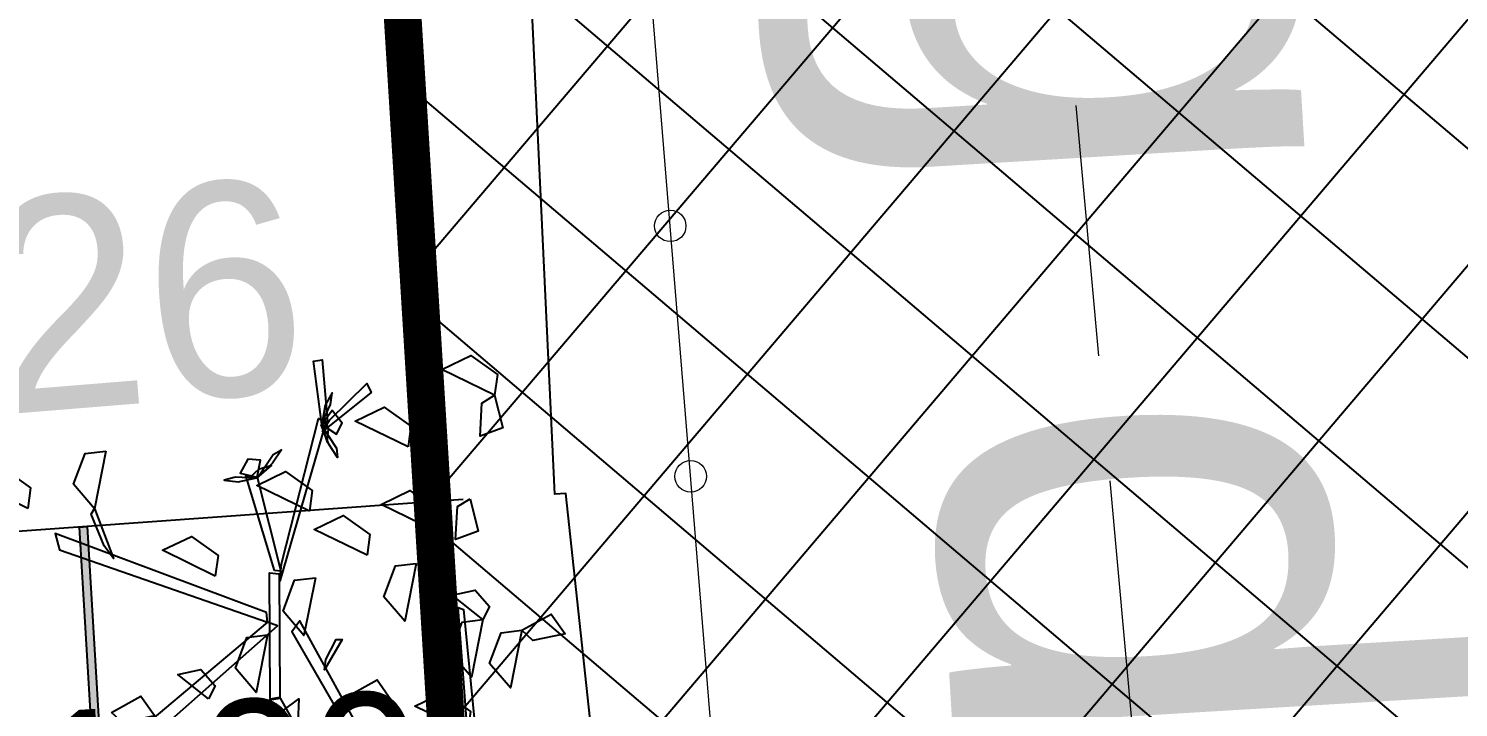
# Model space of a CAD drawing. Header units: metres. Extents: x 1851758 to 1852050, y 5187822 to 5188223.
# Drawn here: x 1851978.4 to 1851984.09, y 5187909.86 to 5187912.56 of the extents above; entities that cross this region are included whole.
import ezdxf

# ---------------------------------------------------------------- set-up
doc = ezdxf.new("R2010")
doc.units = ezdxf.units.M
doc.header["$LTSCALE"] = 2.5
doc.header["$PDMODE"] = 35
doc.header["$PDSIZE"] = 0.03
doc.linetypes.add('L18', pattern=[0.6, 0.4, -0.2])
doc.linetypes.add('L5', pattern=[1.15, 0.8, -0.175, 0, -0.175])
doc.layers.get('0').update_dxf_attribs({"linetype": 'CONTINUOUS', "lineweight": 30})
doc.layers.get('Defpoints').update_dxf_attribs({"linetype": 'CONTINUOUS'})
doc.layers.add('N', color=1, linetype='CONTINUOUS', plot=False)
doc.layers.add('PRO_PAR_CONT_DA', color=40, linetype='CONTINUOUS', plot=False)
for name, color, linetype, lineweight in [('PAR', 11, 'L5', 30), ('PAR_COT', 150, 'CONTINUOUS', 20), ('PRO_DEMOL_CLO_LEG', 7, 'CONTINUOUS', 15), ('PRO_DEMOL_VOI', 251, 'CONTINUOUS', 20), ('PRO_PAR_P', 7, 'CONTINUOUS', 70), ('PRO_PAR_P_DA', 7, 'CONTINUOUS', 70), ('PRO_PAR_SURF', 157, 'CONTINUOUS', 20), ('VOI_NOM', 170, 'CONTINUOUS', 40), ('Z', 7, 'CONTINUOUS', 9)]:
    doc.layers.add(name, color=color, linetype=linetype, lineweight=lineweight)
for name, color, linetype in [('PFM_VRD ET 2D', 7, 'CONTINUOUS'), ('PRO_PAR_N_DA', 6, 'CONTINUOUS'), ('PRO_PAR_SER', 70, 'L5'), ('PRO_VOI', 7, 'CONTINUOUS'), ('PRO_VOI_PLANCHETTES', 232, 'CONTINUOUS'), ('PRO_VOI_VEG', 81, 'CONTINUOUS')]:
    doc.layers.add(name, color=color, linetype=linetype)
doc.styles.add('_ECRITURE', font='NEWSGOTN.TTF')
doc.styles.add('_ECRITURE_GRAS', font='NEWSGOTB.TTF')
doc.styles.add('Ecriture', font='NEWSGOTN.TTF')
doc.styles.add('SIMPLEX', font='SIMPLEX.SHX', dxfattribs={"oblique": 27})
doc.styles.get("Standard").update_dxf_attribs({"font": 'arial.ttf'})
doc.dimstyles.new('Voirie', dxfattribs={"dimtxt": 0.6, "dimasz": 0.6, "dimexe": 0.18, "dimexo": 0.0625, "dimgap": 0, "dimtad": 0, "dimzin": 0, "dimdsep": 46, "dimtxsty": 'Ecriture', "dimcen": 0.04, "dimclrd": 256, "dimclre": 256, "dimclrt": 256, "dimaunit": 2, "dimadec": 3, "dimazin": 0, "dimtfac": 1, "dimtofl": 0, "dimtmove": 0, "dimatfit": 0, "dimfxl": 0, "dimtolj": 1, "dimtzin": 0, "dimlwd": -1, "dimarcsym": 0})

# ---------------------------------------------------------------- blocks, each defined once
blk = doc.blocks.new('CLOLEG')
blk.add_circle((0, 0), 0.0625)
blk = doc.blocks.new('arbre4')
at = {"layer": 'PRO_VOI_VEG', "linetype": 'ByBlock', "lineweight": -2, "extrusion": (0.372929, -1.31216e-09, 0.92786), "elevation": 8.675, "flags": 128}
blk.add_lwpolyline([(2.019, -0.589), (2.427, -0.834), (2.192, -0.94), (1.988, -0.764), (2.019, -0.589)], close=True, dxfattribs=at)
at = {"layer": 'PRO_VOI_VEG', "color": 42, "linetype": 'ByBlock', "lineweight": -2, "extrusion": (-0.662392, -0.292848, 0.689548), "elevation": 2.981, "flags": 128}
for points in [[(1.003, 7.013), (-0.213, 8.93), (-0.243, 8.738), (0.973, 6.908), (1.003, 7.013)], [(0.715, 6.103), (1.165, 7.407), (1.231, 7.346), (0.789, 6.068), (0.715, 6.103)], [(1.283, 7.434), (2.071, 8.738), (2.101, 8.65), (1.209, 7.267), (1.283, 7.434)]]:
    blk.add_lwpolyline(points, close=True, dxfattribs=at)
at = {"layer": 'PRO_VOI_VEG', "color": 42, "linetype": 'ByBlock', "lineweight": -2, "extrusion": (-0.027137, -0.572523, 0.819439), "elevation": 5.616, "flags": 128}
blk.add_lwpolyline([(2.765, 4.287), (1.549, 6.072), (1.519, 5.893), (2.735, 4.189), (2.765, 4.287)], close=True, dxfattribs=at)
at = {"layer": 'PRO_VOI_VEG', "linetype": 'ByBlock', "lineweight": -2, "extrusion": (-0.095442, 0.360509, 0.92786), "flags": 128}
for points, elevation in [([(-4.416, 3.091), (-4.007, 2.846), (-4.243, 2.74), (-4.447, 2.916), (-4.416, 3.091)], 8.367), ([(-2.628, 2.608), (-2.22, 2.363), (-2.455, 2.257), (-2.659, 2.432), (-2.628, 2.608)], 5.086), ([(-2.944, 3.681), (-2.536, 3.436), (-2.771, 3.33), (-2.976, 3.505), (-2.944, 3.681)], 6.412), ([(-2.806, 4.321), (-2.398, 4.076), (-2.633, 3.97), (-2.838, 4.145), (-2.806, 4.321)], 5.862), ([(-2.218, 4.661), (-1.81, 4.417), (-2.045, 4.311), (-2.249, 4.486), (-2.218, 4.661)], 5.725), ([(-2.041, 5.013), (-1.633, 4.768), (-1.868, 4.662), (-2.072, 4.838), (-2.041, 5.013)], 5.876)]:
    blk.add_lwpolyline(points, close=True, dxfattribs=dict(at, elevation=elevation))
at = {"layer": 'PRO_VOI_VEG', "color": 42, "linetype": 'ByBlock', "lineweight": -2, "extrusion": (-0.798201, -0.35289, 0.488205), "elevation": 0.788, "flags": 128}
blk.add_lwpolyline([(0.089, 9.059), (0.111, 9.612), (0.155, 9.67), (0.111, 8.807), (0.089, 9.059)], close=True, dxfattribs=at)
at = {"layer": 'PRO_VOI_VEG', "linetype": 'ByBlock', "lineweight": -2, "extrusion": (0.843665, 0.223353, 0.488205), "flags": 128}
for points, elevation in [([(0.849, 5.06), (0.586, 4.954), (0.53, 5.331), (0.791, 5.273), (0.849, 5.06)], 5.607), ([(-0.98, 7.475), (-1.242, 7.369), (-1.298, 7.745), (-1.037, 7.687), (-0.98, 7.475)], 6.437), ([(-2.46, 5.393), (-2.722, 5.288), (-2.778, 5.664), (-2.517, 5.606), (-2.46, 5.393)], 5.356)]:
    blk.add_lwpolyline(points, close=True, dxfattribs=dict(at, elevation=elevation))
at = {"layer": 'PRO_VOI_VEG', "linetype": 'ByBlock', "lineweight": -2, "extrusion": (0.372929, 2.33266e-10, 0.92786), "flags": 128}
for points, elevation in [([(0.558, 0.095), (0.966, -0.15), (0.731, -0.256), (0.527, -0.081), (0.558, 0.095)], 8.722), ([(-0.657, 0), (-0.249, -0.244), (-0.484, -0.351), (-0.688, -0.175), (-0.657, 0)], 8.76)]:
    blk.add_lwpolyline(points, close=True, dxfattribs=dict(at, elevation=elevation))
at = {"layer": 'PRO_VOI_VEG', "linetype": 'ByBlock', "lineweight": -2, "extrusion": (0.632852, 0.167542, 0.755929), "flags": 128}
for points, elevation in [([(0.081, 2.953), (0.254, 2.611), (0.068, 2.635), (0, 2.844), (0.081, 2.953)], 6.905), ([(-2.19, 3.116), (-2.017, 2.774), (-2.204, 2.798), (-2.272, 3.007), (-2.19, 3.116)], 6.987)]:
    blk.add_lwpolyline(points, close=True, dxfattribs=dict(at, elevation=elevation))
at = {"layer": 'PRO_VOI_VEG', "color": 6, "linetype": 'ByBlock', "lineweight": -2, "extrusion": (0.987267, -0.048316, 0.151559), "elevation": 5.225, "flags": 128}
blk.add_lwpolyline([(0.391, 8.264), (0.548, 8.217), (0.638, 8.373), (0.526, 8.456), (0.391, 8.264)], close=True, dxfattribs=at)
at = {"layer": 'PRO_VOI_VEG', "color": 42, "linetype": 'ByBlock', "lineweight": -2, "extrusion": (-0.828754, -0.366398, 0.422988), "elevation": 0.47, "flags": 128}
blk.add_lwpolyline([(1.209, 7.973), (1.349, 9.811), (1.423, 9.681), (1.253, 7.903), (1.209, 7.973)], close=True, dxfattribs=at)
at = {"layer": 'PRO_VOI_VEG', "color": 6, "linetype": 'ByBlock', "lineweight": -2, "extrusion": (-0.876374, -0.467267, 0.116747), "elevation": -2.477, "flags": 128}
blk.add_lwpolyline([(1.681, 9.338), (1.833, 9.564), (1.729, 9.778), (1.641, 9.624), (1.681, 9.338)], close=True, dxfattribs=at)
at = {"layer": 'PRO_VOI_VEG', "color": 6, "linetype": 'ByBlock', "lineweight": -2, "extrusion": (0.770104, 0.410605, 0.488205), "elevation": 7.482, "flags": 128}
blk.add_lwpolyline([(-1.689, 6.094), (-1.781, 5.88), (-1.7, 5.763), (-1.589, 5.894), (-1.689, 6.094)], close=True, dxfattribs=at)
at = {"layer": 'PRO_VOI_VEG', "color": 42, "linetype": 'ByBlock', "lineweight": -2, "extrusion": (-0.760996, -0.336442, 0.5547), "elevation": 1.893, "flags": 128}
blk.add_lwpolyline([(0.678, 4.301), (0.678, 6.547), (0.789, 6.481), (0.841, 4.301), (0.678, 4.301)], close=True, dxfattribs=at)
at = {"layer": 'PRO_VOI_VEG', "linetype": 'ByBlock', "lineweight": -2, "extrusion": (-2.5149e-10, -0.654654, 0.755929), "elevation": 4.374, "flags": 128}
blk.add_lwpolyline([(1.981, 4.059), (2.154, 3.716), (1.967, 3.741), (1.899, 3.949), (1.981, 4.059)], close=True, dxfattribs=at)
at = {"layer": 'PRO_VOI_VEG', "linetype": 'ByBlock', "lineweight": -2, "extrusion": (0.372929, -1.31215e-09, 0.92786), "elevation": 8.899, "flags": 128}
blk.add_lwpolyline([(-0.218, -0.345), (0.19, -0.59), (-0.045, -0.696), (-0.249, -0.521), (-0.218, -0.345)], close=True, dxfattribs=at)
at = {"layer": 'PRO_VOI_VEG', "color": 6, "linetype": 'ByBlock', "lineweight": -2, "extrusion": (0.650806, 0.741126, 0.164872), "elevation": 4.171, "flags": 128}
blk.add_lwpolyline([(-2.832, 8.413), (-3.054, 8.306), (-3.124, 8.485), (-2.998, 8.539), (-2.832, 8.413)], close=True, dxfattribs=at)
at = {"layer": 'PRO_VOI_VEG', "color": 42, "linetype": 'ByBlock', "lineweight": -2, "extrusion": (-0.798146, 0.353014, 0.488205), "elevation": 1.337, "flags": 128}
blk.add_lwpolyline([(0.181, 5.538), (-1.035, 7.663), (-1.064, 7.45), (0.151, 5.422), (0.181, 5.538)], close=True, dxfattribs=at)
at = {"layer": 'PRO_VOI_VEG', "color": 42, "linetype": 'ByBlock', "lineweight": -2, "extrusion": (-0.873314, 0.38626, 0.296858), "elevation": -0.171, "flags": 128}
blk.add_lwpolyline([(-0.733, 7.398), (-0.711, 7.996), (-0.667, 8.059), (-0.711, 7.125), (-0.733, 7.398)], close=True, dxfattribs=at)
at = {"layer": 'PRO_VOI_VEG', "color": 42, "linetype": 'ByBlock', "lineweight": -2, "extrusion": (-0.853559, -0.377365, 0.359211), "elevation": -0.57, "flags": 128}
blk.add_lwpolyline([(2.071, 9.128), (2.241, 10.461), (2.307, 10.4), (2.123, 9.128), (2.071, 9.128)], close=True, dxfattribs=at)
at = {"layer": 'PRO_VOI_VEG', "color": 6, "linetype": 'ByBlock', "lineweight": -2, "extrusion": (0.427121, -0.889036, 0.164872), "elevation": 3.529, "flags": 128}
blk.add_lwpolyline([(3.745, 7.854), (3.523, 7.747), (3.453, 7.926), (3.579, 7.98), (3.745, 7.854)], close=True, dxfattribs=at)
at = {"layer": 'PRO_VOI_VEG', "color": 6, "linetype": 'ByBlock', "lineweight": -2, "extrusion": (-0.086805, 0.989361, 0.116747), "elevation": 0.252, "flags": 128}
blk.add_lwpolyline([(-4.283, 8.356), (-4.131, 8.581), (-4.235, 8.795), (-4.323, 8.641), (-4.283, 8.356)], close=True, dxfattribs=at)
at = {"layer": 'PRO_VOI_VEG', "color": 6, "linetype": 'ByBlock', "lineweight": -2, "extrusion": (0.076279, -0.869389, 0.488205), "elevation": 4.696, "flags": 128}
blk.add_lwpolyline([(4.275, 6.9), (4.183, 6.685), (4.264, 6.569), (4.375, 6.7), (4.275, 6.9)], close=True, dxfattribs=at)
at = {"layer": 'PRO_VOI_VEG', "color": 42, "linetype": 'ByBlock', "lineweight": -2, "extrusion": (-0.433021, -0.648019, 0.626549), "elevation": 3.586, "flags": 128}
blk.add_lwpolyline([(3.853, 7.769), (4.253, 7.6), (4.211, 7.494), (3.747, 7.772), (3.853, 7.769)], close=True, dxfattribs=at)
at = {"layer": 'PRO_VOI_VEG', "color": 6, "linetype": 'ByBlock', "lineweight": -2, "extrusion": (-0.43103, -0.889518, 0.151559), "elevation": -0.296, "flags": 128}
blk.add_lwpolyline([(4.061, 8.445), (4.218, 8.399), (4.308, 8.555), (4.196, 8.638), (4.061, 8.445)], close=True, dxfattribs=at)
at = {"layer": 'PRO_VOI_VEG', "linetype": 'ByBlock', "lineweight": -2, "extrusion": (0.372929, -8.74771e-10, 0.92786), "elevation": 9.075, "flags": 128}
blk.add_lwpolyline([(-1.03, -0.782), (-0.621, -1.026), (-0.857, -1.133), (-1.061, -0.957), (-1.03, -0.782)], close=True, dxfattribs=at)
at = {"layer": 'PRO_VOI_VEG', "linetype": 'ByBlock', "lineweight": -2, "extrusion": (0.372929, 2.33214e-10, 0.92786), "elevation": 8.823, "flags": 128}
blk.add_lwpolyline([(-1.198, -0.156), (-0.79, -0.401), (-1.025, -0.507), (-1.229, -0.332), (-1.198, -0.156)], close=True, dxfattribs=at)
at = {"layer": 'PRO_VOI_VEG', "linetype": 'ByBlock', "lineweight": -2, "extrusion": (0.372929, -8.74769e-10, 0.92786), "elevation": 7.891, "flags": 128}
blk.add_lwpolyline([(-1.381, 1.212), (-0.973, 0.968), (-1.208, 0.861), (-1.412, 1.037), (-1.381, 1.212)], close=True, dxfattribs=at)
at = {"layer": 'PRO_VOI_VEG', "color": 42, "linetype": 'ByBlock', "lineweight": -2, "extrusion": (-0.853501, 0.377497, 0.359211), "elevation": 0.72, "flags": 128}
blk.add_lwpolyline([(0.527, 8.053), (0.107, 10.556), (0.151, 10.556), (0.623, 7.919), (0.527, 8.053)], close=True, dxfattribs=at)
at = {"layer": 'PRO_VOI_VEG', "linetype": 'ByBlock', "lineweight": -2, "extrusion": (0.372929, 6.70649e-10, 0.92786), "elevation": 9.214, "flags": 128}
blk.add_lwpolyline([(-1.739, -1.127), (-1.331, -1.372), (-1.566, -1.478), (-1.77, -1.303), (-1.739, -1.127)], close=True, dxfattribs=at)
at = {"layer": 'PRO_VOI_VEG', "linetype": 'ByBlock', "lineweight": -2, "extrusion": (9.90357e-10, -0.872729, 0.488205), "elevation": 5.056, "flags": 128}
blk.add_lwpolyline([(3.67, 5.967), (3.408, 5.861), (3.352, 6.237), (3.613, 6.179), (3.67, 5.967)], close=True, dxfattribs=at)
at = {"layer": 'PRO_VOI_VEG', "linetype": 'ByBlock', "lineweight": -2, "extrusion": (-3.21724e-09, -0.872729, 0.488205), "elevation": 5.486, "flags": 128}
blk.add_lwpolyline([(4.482, 6.245), (4.22, 6.139), (4.164, 6.515), (4.425, 6.458), (4.482, 6.245)], close=True, dxfattribs=at)
blk = doc.blocks.new('*D111')
at = {"layer": 'Defpoints', "color": 0}
for p in [(1851977.1924, 5187909.4607), (1851977.1924, 5187909.4607), (1851976.1941, 5187909.4011)]:
    blk.add_point(p, dxfattribs=at)
at = {"layer": 'PRO_PAR_P'}
for p, q in [((1851977.7913, 5187909.4964), (1851978.3902, 5187909.5322)), ((1851975.5952, 5187909.3653), (1851974.9963, 5187909.3295))]:
    blk.add_line(p, q, dxfattribs=at)
at = {"layer": 'PRO_PAR_P', "lineweight": -2}
for p, q in [((1851977.1961, 5187909.3983), (1851977.2031, 5187909.281)), ((1851976.1979, 5187909.3387), (1851976.2049, 5187909.2214))]:
    blk.add_line(p, q, dxfattribs=at)
at = {"layer": 'PRO_PAR_P'}
for points in [[(1851977.7853, 5187909.5963), (1851977.7973, 5187909.3966), (1851977.1924, 5187909.4607)], [(1851975.5892, 5187909.4651), (1851975.6012, 5187909.2655), (1851976.1941, 5187909.4011)]]:
    blk.add_solid(points, dxfattribs=at)
at = {"layer": 'PRO_PAR_P', "insert": (1851979.1861, 5187909.5797), "char_height": 0.6, "attachment_point": 5, "rotation": 3.4175, "style": 'Ecriture'}
blk.add_mtext('\\A1;1.00', dxfattribs=at)
blk = doc.blocks.new('TCPOINT')
blk.add_point((0, 0))
at = {"layer": 'N'}
blk.add_attdef('MAT', (0.2, 0.2), '', height=0.34, dxfattribs=at)
at = {"layer": 'Z', "style": 'SIMPLEX'}
blk.add_attdef('ALT', (0.2, -0.54), '', height=0.34, dxfattribs=at)

msp = doc.modelspace()

# ---------------------------------------------------------------- hatches: boundary and pattern name
at = {"layer": 'PRO_PAR_SER', "linetype": 'Continuous'}
h = msp.add_hatch(dxfattribs=at)
h.set_pattern_fill('ANSI37', color=5, scale=0.2)
h.set_pattern_definition([(49.6408, (1851854.909, 5187836.0582), (-0.4838697, 0.4112117), []), (139.6408, (1851854.909, 5187836.0582), (-0.4112117, -0.4838697), [])])
h.paths.add_polyline_path([(1851981.4866, 5187886.528), (1851987.4718, 5187886.9522), (1851983.7862, 5187946.9343), (1851977.7933, 5187946.6346)])
at = {"layer": 'PRO_VOI_PLANCHETTES'}
h = msp.add_hatch(color=256, dxfattribs=at)
h.dxf.hatch_style = 1
h.paths.add_polyline_path([(1851940.1879, 5187882.4082), (1851939.9802, 5187885.2996), (1851978.2394, 5187888.0205), (1851979.7067, 5187892.0169), (1851978.5984, 5187910.5764), (1851978.6283, 5187910.5785), (1851979.737, 5187892.0125), (1851978.2609, 5187887.9919), (1851940.0123, 5187885.2718), (1851940.2178, 5187882.4106)])

# ---------------------------------------------------------------- linework, layer by layer
at = {"layer": 'PAR', "flags": 128}
msp.add_lwpolyline([(1851981.4866, 5187886.528), (1851975.7811, 5187979.3829), (1851972.1349, 5187987.4578), (1851919.2761, 5188019.8607), (1851841.4458, 5188067.5715), (1851807.8975, 5188088.1369), (1851811.0333, 5188093.2522), (1851981.2055, 5187988.9351), (1851987.4718, 5187886.9522)], dxfattribs=at)
at = {"layer": 'PAR_COT', "color": 1, "const_width": 0.15, "flags": 128}
msp.add_lwpolyline([(1851863.5824, 5187878.1707), (1851863.4796, 5187879.0507), (1851857.7746, 5187927.8624), (1851856.5917, 5187937.9836), (1851927.7207, 5187943.0606), (1851977.7933, 5187946.6346), (1851981.3715, 5187888.4018)], dxfattribs=at)
at = {"layer": 'PFM_VRD ET 2D', "flags": 128}
msp.add_lwpolyline([(1851981.5443, 5187893.2422), (1851981.368, 5187898.2044), (1851981.3313, 5187902.9189), (1851981.3233, 5187903.0532), (1851980.9327, 5187906.7882), (1851980.905, 5187907.2603), (1851980.5338, 5187910.7104), (1851980.4895, 5187910.7078), (1851980.066, 5187919.6991)], dxfattribs=at)
at = {"layer": 'PRO_DEMOL_CLO_LEG', "flags": 128}
msp.add_lwpolyline([(1851981.412, 5187903.0729), (1851981.3391, 5187906.994), (1851980.292, 5187919.8243), (1851978.6445, 5187934.8561), (1851977.9995, 5187940.6224)], dxfattribs=at)
at = {"layer": 'PRO_DEMOL_VOI', "linetype": 'L18', "flags": 128}
msp.add_lwpolyline([(1851979.4549, 5187946.6132), (1851980.3954, 5187934.9081), (1851981.8826, 5187919.751), (1851983.0538, 5187906.8369), (1851983.5912, 5187899.7964), (1851983.0339, 5187892.3366), (1851980.6779, 5187885.6234)], dxfattribs=at)
at = {"layer": 'PRO_PAR_CONT_DA', "flags": 128}
msp.add_lwpolyline([(1851863.4796, 5187879.0507), (1851981.3715, 5187888.4018), (1851977.7933, 5187946.6346), (1851927.7207, 5187943.0606)], dxfattribs=at)
at = {"layer": 'PRO_PAR_SER', "color": 5, "flags": 128}
msp.add_lwpolyline([(1851981.4866, 5187886.528), (1851987.4718, 5187886.9522), (1851983.7862, 5187946.9343), (1851977.7933, 5187946.6346)], close=True, dxfattribs=at)
at = {"layer": 'PRO_PAR_SURF', "flags": 128}
for points in [[(1851977.7933, 5187946.6346), (1851981.4866, 5187886.528), (1851863.5824, 5187878.1707), (1851856.5917, 5187937.9836), (1851927.7207, 5187943.0606)], [(1851979.4592, 5187919.5236), (1851978.1813, 5187918.0657), (1851896.9596, 5187912.2309), (1851896.7804, 5187914.7245), (1851884.8113, 5187913.8647), (1851885.6711, 5187901.8955), (1851897.6403, 5187902.7554), (1851899.2249, 5187880.6971), (1851981.4866, 5187886.528)]]:
    msp.add_lwpolyline(points, close=True, dxfattribs=at)
at = {"layer": 'PRO_VOI', "flags": 128}
msp.add_lwpolyline([(1851980.1245, 5187910.686), (1851977.132, 5187910.471)], dxfattribs=at)
at = {"layer": 'PRO_VOI_PLANCHETTES', "flags": 128}
msp.add_lwpolyline([(1851940.1879, 5187882.4082), (1851939.9802, 5187885.2996), (1851978.2394, 5187888.0205), (1851979.7067, 5187892.0169), (1851978.5984, 5187910.5764), (1851978.6283, 5187910.5785), (1851979.737, 5187892.0125), (1851978.2609, 5187887.9919), (1851940.0123, 5187885.2718), (1851940.2178, 5187882.4106)], close=True, dxfattribs=at)

# ---------------------------------------------------------------- block references
at = {"layer": 'PRO_DEMOL_CLO_LEG', "rotation": 94.66554147100938}
for p in [(1851980.9489, 5187911.7751), (1851981.0302, 5187910.7785)]:
    msp.add_blockref('CLOLEG', p, dxfattribs=at)
at = {"layer": 'PRO_PAR_P_DA'}
ref = msp.add_blockref('TCPOINT', (1851977.132, 5187910.471), dxfattribs=dict(at, xscale=2.5, yscale=2.5, zscale=2.5))
ref.add_attrib('MAT', '226', (1851977.632, 5187910.971), dxfattribs={"layer": 'PRO_PAR_N_DA', "height": 0.85, "rotation": 4.6408, "style": '_ECRITURE'})
at = {"layer": 'PRO_VOI_VEG', "xscale": 0.4999999999999999, "yscale": 0.4999999999999999, "zscale": 0.4999999999999999, "rotation": 93.0642484821692}
msp.add_blockref('arbre4', (1851979.5017, 5187908.8167), dxfattribs=at)

# ---------------------------------------------------------------- texts
at = {"layer": 'VOI_NOM', "style": '_ECRITURE_GRAS'}
msp.add_text("Chemin de l'Etang des Vavres", height=2, rotation=273.4175, dxfattribs=at).set_placement((1851980.6516, 5187933.5596))

# ---------------------------------------------------------------- dimensions: what is measured, and where the dimension line sits
at = {"layer": 'PRO_PAR_P'}
dim = msp.add_aligned_dim(p1=(1851976.1941, 5187909.4011), p2=(1851977.1924, 5187909.4607), distance=0, dimstyle='Voirie', dxfattribs=at)
dim.commit()
dim.dimension.update_dxf_attribs({"geometry": '*D111', "text_midpoint": (1851979.1861, 5187909.5797)})

doc.saveas('drawing.dxf')
